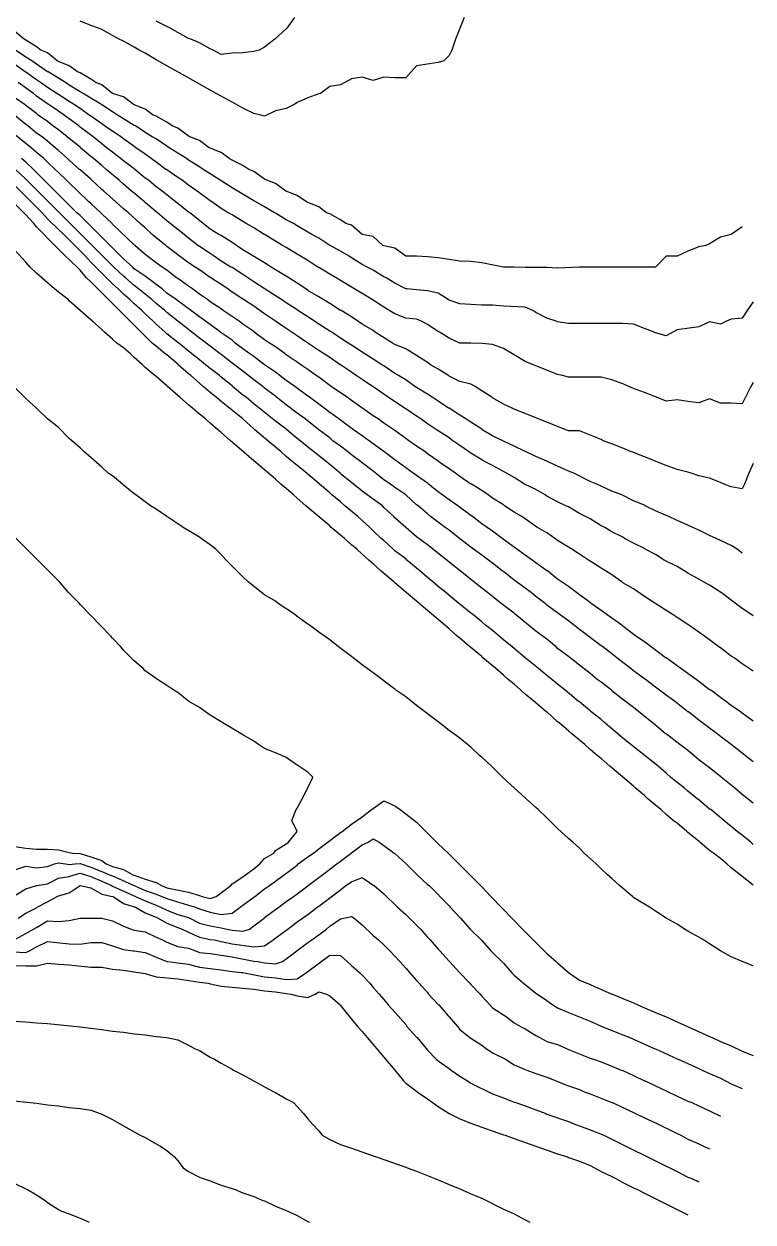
# Model space of a CAD drawing. Header units: inches. Extents: x 9010 to 12990, y 9010 to 12947.
# Drawn here: x 11647 to 12990, y 9010 to 11218 of the extents above; entities that cross this region are included whole.
import ezdxf

# ---------------------------------------------------------------- set-up
doc = ezdxf.new("R2010")
doc.units = ezdxf.units.IN
doc.header["$MEASUREMENT"] = 0
doc.layers.add('901', color=100, linetype='Continuous')

msp = doc.modelspace()

# ---------------------------------------------------------------- linework, layer by layer
at = {"layer": '901'}
for points in [[(12458, 11230, 4315), (12442, 11190, 4315), (12435, 11170, 4315), (12430, 11160, 4315), (12420, 11150, 4315), (12410, 11147, 4315), (12370, 11141, 4315), (12350, 11119, 4315), (12330, 11119, 4315), (12310, 11120, 4315), (12290, 11114, 4315), (12270, 11120, 4315), (12250, 11117, 4315), (12238, 11110, 4315), (12230, 11106, 4315), (12210, 11103, 4315), (12193, 11090, 4315), (12190, 11089, 4315), (12170, 11082, 4315), (12150, 11073, 4315), (12146, 11070, 4315), (12130, 11062, 4315), (12110, 11058, 4315), (12090, 11048, 4315), (12083, 11050, 4315), (12070, 11053, 4315), (12050, 11063, 4315), (12037, 11070, 4315), (12030, 11074, 4315), (12010, 11085, 4315), (12001, 11090, 4315), (11990, 11096, 4315), (11970, 11107, 4315), (11950, 11119, 4315), (11910, 11141, 4315), (11894, 11150, 4315), (11890, 11152, 4315), (11870, 11164, 4315), (11859, 11170, 4315), (11850, 11175, 4315), (11830, 11186, 4315), (11822, 11190, 4315), (11810, 11197, 4315), (11790, 11208, 4315), (11784, 11210, 4315), (11770, 11215, 4315), (11750, 11223, 4315)], [(12145, 11230, 4330), (12131, 11210, 4330), (12130, 11209, 4330), (12110, 11191, 4330), (12109, 11190, 4330), (12090, 11175, 4330), (12080, 11170, 4330), (12070, 11167, 4330), (12050, 11165, 4330), (12030, 11164, 4330), (12010, 11162, 4330), (11995, 11170, 4330), (11990, 11172, 4330), (11970, 11183, 4330), (11954, 11190, 4330), (11950, 11191, 4330), (11930, 11202, 4330), (11916, 11210, 4330), (11890, 11223, 4330)], [(12970, 10844, 4300), (12950, 10830, 4300), (12930, 10825, 4300), (12910, 10813, 4300), (12903, 10810, 4300), (12890, 10807, 4300), (12870, 10799, 4300), (12850, 10790, 4300), (12830, 10790, 4300), (12810, 10770, 4300), (12670, 10770, 4300), (12630, 10768, 4300), (12610, 10769, 4300), (12570, 10769, 4300), (12550, 10770, 4300), (12530, 10770, 4300), (12490, 10778, 4300), (12470, 10780, 4300), (12450, 10781, 4300), (12410, 10787, 4300), (12390, 10789, 4300), (12370, 10790, 4300), (12350, 10790, 4300), (12330, 10805, 4300), (12310, 10809, 4300), (12308, 10810, 4300), (12290, 10826, 4300), (12270, 10830, 4300), (12250, 10847, 4300), (12240, 10850, 4300), (12230, 10857, 4300), (12210, 10868, 4300), (12204, 10870, 4300), (12190, 10881, 4300), (12170, 10889, 4300), (12167, 10890, 4300), (12150, 10902, 4300), (12130, 10910, 4300), (12129, 10910, 4300), (12110, 10924, 4300), (12094, 10930, 4300), (12090, 10932, 4300), (12070, 10946, 4300), (12061, 10950, 4300), (12050, 10957, 4300), (12030, 10967, 4300), (12025, 10970, 4300), (12010, 10981, 4300), (11990, 10989, 4300), (11988, 10990, 4300), (11970, 11003, 4300), (11952, 11010, 4300), (11950, 11011, 4300), (11930, 11026, 4300), (11920, 11030, 4300), (11910, 11037, 4300), (11890, 11048, 4300), (11885, 11050, 4300), (11870, 11061, 4300), (11850, 11069, 4300), (11848, 11070, 4300), (11830, 11084, 4300), (11810, 11090, 4300), (11790, 11106, 4300), (11779, 11110, 4300), (11770, 11116, 4300), (11750, 11128, 4300), (11745, 11130, 4300), (11730, 11141, 4300), (11710, 11149, 4300), (11708, 11150, 4300), (11690, 11165, 4300), (11678, 11170, 4300), (11670, 11176, 4300), (11650, 11188, 4300), (11647, 11190, 4300), (11630, 11204, 4300)], [(12990, 10706, 4285), (12979, 10690, 4285), (12970, 10676, 4285), (12950, 10674, 4285), (12941, 10670, 4285), (12930, 10665, 4285), (12910, 10669, 4285), (12890, 10660, 4285), (12850, 10654, 4285), (12842, 10650, 4285), (12830, 10643, 4285), (12810, 10649, 4285), (12808, 10650, 4285), (12790, 10657, 4285), (12770, 10665, 4285), (12750, 10666, 4285), (12650, 10666, 4285), (12630, 10669, 4285), (12627, 10670, 4285), (12610, 10676, 4285), (12590, 10686, 4285), (12584, 10690, 4285), (12570, 10696, 4285), (12530, 10698, 4285), (12510, 10700, 4285), (12490, 10700, 4285), (12450, 10702, 4285), (12430, 10709, 4285), (12428, 10710, 4285), (12410, 10722, 4285), (12390, 10726, 4285), (12370, 10728, 4285), (12353, 10730, 4285), (12350, 10730, 4285), (12330, 10740, 4285), (12314, 10750, 4285), (12310, 10752, 4285), (12290, 10764, 4285), (12279, 10770, 4285), (12270, 10775, 4285), (12250, 10787, 4285), (12246, 10790, 4285), (12230, 10799, 4285), (12211, 10810, 4285), (12210, 10810, 4285), (12190, 10823, 4285), (12177, 10830, 4285), (12170, 10834, 4285), (12150, 10846, 4285), (12143, 10850, 4285), (12130, 10857, 4285), (12110, 10869, 4285), (12108, 10870, 4285), (12090, 10881, 4285), (12074, 10890, 4285), (12070, 10892, 4285), (12030, 10916, 4285), (12010, 10929, 4285), (12008, 10930, 4285), (11990, 10942, 4285), (11977, 10950, 4285), (11970, 10955, 4285), (11950, 10967, 4285), (11946, 10970, 4285), (11914, 10990, 4285), (11910, 10993, 4285), (11890, 11006, 4285), (11883, 11010, 4285), (11870, 11018, 4285), (11852, 11030, 4285), (11850, 11031, 4285), (11830, 11043, 4285), (11819, 11050, 4285), (11810, 11056, 4285), (11790, 11069, 4285), (11788, 11070, 4285), (11770, 11081, 4285), (11756, 11090, 4285), (11750, 11093, 4285), (11730, 11105, 4285), (11723, 11110, 4285), (11710, 11118, 4285), (11691, 11130, 4285), (11690, 11130, 4285), (11670, 11144, 4285), (11661, 11150, 4285), (11650, 11157, 4285), (11631, 11170, 4285)], [(12990, 10557, 4270), (12986, 10550, 4270), (12970, 10518, 4270), (12950, 10519, 4270), (12930, 10519, 4270), (12910, 10527, 4270), (12890, 10520, 4270), (12870, 10522, 4270), (12850, 10525, 4270), (12830, 10523, 4270), (12812, 10530, 4270), (12810, 10531, 4270), (12790, 10539, 4270), (12770, 10546, 4270), (12761, 10550, 4270), (12750, 10555, 4270), (12730, 10562, 4270), (12710, 10567, 4270), (12650, 10567, 4270), (12639, 10570, 4270), (12630, 10572, 4270), (12570, 10596, 4270), (12550, 10608, 4270), (12547, 10610, 4270), (12530, 10620, 4270), (12510, 10627, 4270), (12490, 10629, 4270), (12470, 10630, 4270), (12450, 10630, 4270), (12430, 10639, 4270), (12412, 10650, 4270), (12410, 10651, 4270), (12390, 10664, 4270), (12379, 10670, 4270), (12370, 10674, 4270), (12350, 10676, 4270), (12330, 10684, 4270), (12310, 10696, 4270), (12290, 10709, 4270), (12288, 10710, 4270), (12270, 10721, 4270), (12230, 10745, 4270), (12222, 10750, 4270), (12210, 10757, 4270), (12190, 10769, 4270), (12188, 10770, 4270), (12170, 10782, 4270), (12156, 10790, 4270), (12150, 10794, 4270), (12130, 10806, 4270), (12123, 10810, 4270), (12110, 10818, 4270), (12090, 10830, 4270), (12089, 10830, 4270), (12070, 10842, 4270), (12056, 10850, 4270), (12050, 10854, 4270), (12030, 10866, 4270), (12023, 10870, 4270), (12010, 10878, 4270), (11993, 10890, 4270), (11990, 10892, 4270), (11966, 10910, 4270), (11950, 10921, 4270), (11938, 10930, 4270), (11930, 10935, 4270), (11910, 10949, 4270), (11908, 10950, 4270), (11890, 10963, 4270), (11881, 10970, 4270), (11870, 10978, 4270), (11853, 10990, 4270), (11850, 10992, 4270), (11830, 11006, 4270), (11825, 11010, 4270), (11795, 11030, 4270), (11790, 11034, 4270), (11770, 11048, 4270), (11767, 11050, 4270), (11750, 11062, 4270), (11738, 11070, 4270), (11730, 11075, 4270), (11710, 11088, 4270), (11707, 11090, 4270), (11690, 11101, 4270), (11677, 11110, 4270), (11670, 11115, 4270), (11650, 11129, 4270), (11649, 11130, 4270), (11630, 11143, 4270)], [(12990, 10408, 4255), (12982, 10390, 4255), (12974, 10370, 4255), (12970, 10361, 4255), (12950, 10365, 4255), (12937, 10370, 4255), (12930, 10373, 4255), (12910, 10381, 4255), (12890, 10385, 4255), (12876, 10390, 4255), (12870, 10392, 4255), (12850, 10397, 4255), (12830, 10404, 4255), (12816, 10410, 4255), (12810, 10412, 4255), (12770, 10428, 4255), (12764, 10430, 4255), (12750, 10436, 4255), (12730, 10444, 4255), (12714, 10450, 4255), (12710, 10452, 4255), (12670, 10468, 4255), (12650, 10468, 4255), (12550, 10508, 4255), (12546, 10510, 4255), (12530, 10517, 4255), (12510, 10529, 4255), (12509, 10530, 4255), (12490, 10542, 4255), (12478, 10550, 4255), (12470, 10554, 4255), (12450, 10559, 4255), (12430, 10569, 4255), (12429, 10570, 4255), (12410, 10582, 4255), (12396, 10590, 4255), (12390, 10594, 4255), (12370, 10607, 4255), (12350, 10619, 4255), (12330, 10627, 4255), (12326, 10630, 4255), (12294, 10650, 4255), (12290, 10653, 4255), (12270, 10665, 4255), (12262, 10670, 4255), (12250, 10678, 4255), (12231, 10690, 4255), (12230, 10690, 4255), (12210, 10703, 4255), (12198, 10710, 4255), (12190, 10715, 4255), (12170, 10727, 4255), (12166, 10730, 4255), (12150, 10740, 4255), (12135, 10750, 4255), (12110, 10765, 4255), (12102, 10770, 4255), (12090, 10778, 4255), (12050, 10802, 4255), (12038, 10810, 4255), (12030, 10815, 4255), (12010, 10828, 4255), (12006, 10830, 4255), (11990, 10840, 4255), (11977, 10850, 4255), (11970, 10856, 4255), (11952, 10870, 4255), (11950, 10871, 4255), (11930, 10887, 4255), (11926, 10890, 4255), (11910, 10903, 4255), (11901, 10910, 4255), (11890, 10918, 4255), (11876, 10930, 4255), (11870, 10934, 4255), (11851, 10950, 4255), (11850, 10951, 4255), (11830, 10966, 4255), (11810, 10982, 4255), (11799, 10990, 4255), (11790, 10997, 4255), (11774, 11010, 4255), (11750, 11028, 4255), (11748, 11030, 4255), (11730, 11043, 4255), (11710, 11057, 4255), (11691, 11070, 4255), (11690, 11071, 4255), (11670, 11085, 4255), (11664, 11090, 4255), (11636, 11110, 4255)], [(12990, 10025, 4210), (12983, 10030, 4210), (12970, 10039, 4210), (12955, 10050, 4210), (12950, 10053, 4210), (12930, 10068, 4210), (12927, 10070, 4210), (12910, 10083, 4210), (12890, 10097, 4210), (12872, 10110, 4210), (12870, 10111, 4210), (12850, 10124, 4210), (12841, 10130, 4210), (12830, 10137, 4210), (12790, 10163, 4210), (12770, 10177, 4210), (12750, 10188, 4210), (12748, 10190, 4210), (12730, 10203, 4210), (12718, 10210, 4210), (12710, 10215, 4210), (12690, 10228, 4210), (12687, 10230, 4210), (12670, 10241, 4210), (12656, 10250, 4210), (12650, 10254, 4210), (12630, 10266, 4210), (12625, 10270, 4210), (12610, 10280, 4210), (12593, 10290, 4210), (12590, 10292, 4210), (12570, 10306, 4210), (12564, 10310, 4210), (12550, 10318, 4210), (12532, 10330, 4210), (12530, 10332, 4210), (12510, 10344, 4210), (12502, 10350, 4210), (12490, 10358, 4210), (12471, 10370, 4210), (12470, 10370, 4210), (12450, 10384, 4210), (12442, 10390, 4210), (12430, 10398, 4210), (12413, 10410, 4210), (12410, 10412, 4210), (12390, 10426, 4210), (12385, 10430, 4210), (12370, 10440, 4210), (12356, 10450, 4210), (12350, 10454, 4210), (12330, 10469, 4210), (12328, 10470, 4210), (12310, 10482, 4210), (12299, 10490, 4210), (12290, 10496, 4210), (12250, 10524, 4210), (12242, 10530, 4210), (12230, 10538, 4210), (12213, 10550, 4210), (12210, 10552, 4210), (12190, 10567, 4210), (12185, 10570, 4210), (12170, 10581, 4210), (12157, 10590, 4210), (12150, 10595, 4210), (12130, 10608, 4210), (12128, 10610, 4210), (12110, 10623, 4210), (12099, 10630, 4210), (12090, 10636, 4210), (12071, 10650, 4210), (12070, 10651, 4210), (12050, 10665, 4210), (12043, 10670, 4210), (12030, 10679, 4210), (12014, 10690, 4210), (12010, 10693, 4210), (11990, 10706, 4210), (11985, 10710, 4210), (11970, 10720, 4210), (11957, 10730, 4210), (11950, 10735, 4210), (11930, 10749, 4210), (11928, 10750, 4210), (11910, 10764, 4210), (11901, 10770, 4210), (11890, 10778, 4210), (11870, 10793, 4210), (11851, 10810, 4210), (11850, 10811, 4210), (11810, 10849, 4210), (11809, 10850, 4210), (11790, 10868, 4210), (11788, 10870, 4210), (11770, 10887, 4210), (11766, 10890, 4210), (11746, 10910, 4210), (11730, 10925, 4210), (11725, 10930, 4210), (11710, 10944, 4210), (11704, 10950, 4210), (11690, 10963, 4210), (11683, 10970, 4210), (11670, 10981, 4210), (11660, 10990, 4210), (11530, 11094, 4210)], [(12970, 10243, 4240), (12961, 10250, 4240), (12950, 10257, 4240), (12930, 10266, 4240), (12922, 10270, 4240), (12910, 10275, 4240), (12890, 10285, 4240), (12879, 10290, 4240), (12870, 10294, 4240), (12850, 10303, 4240), (12835, 10310, 4240), (12830, 10312, 4240), (12810, 10321, 4240), (12791, 10330, 4240), (12790, 10331, 4240), (12770, 10339, 4240), (12748, 10350, 4240), (12730, 10357, 4240), (12710, 10366, 4240), (12702, 10370, 4240), (12690, 10375, 4240), (12660, 10390, 4240), (12650, 10394, 4240), (12630, 10403, 4240), (12615, 10410, 4240), (12610, 10412, 4240), (12590, 10421, 4240), (12571, 10430, 4240), (12570, 10430, 4240), (12550, 10440, 4240), (12530, 10449, 4240), (12510, 10459, 4240), (12491, 10470, 4240), (12490, 10471, 4240), (12470, 10484, 4240), (12461, 10490, 4240), (12450, 10497, 4240), (12430, 10510, 4240), (12429, 10510, 4240), (12410, 10523, 4240), (12399, 10530, 4240), (12390, 10536, 4240), (12370, 10548, 4240), (12367, 10550, 4240), (12350, 10562, 4240), (12337, 10570, 4240), (12330, 10574, 4240), (12310, 10588, 4240), (12306, 10590, 4240), (12290, 10600, 4240), (12275, 10610, 4240), (12270, 10613, 4240), (12250, 10626, 4240), (12244, 10630, 4240), (12230, 10639, 4240), (12214, 10650, 4240), (12210, 10652, 4240), (12190, 10665, 4240), (12182, 10670, 4240), (12170, 10678, 4240), (12151, 10690, 4240), (12150, 10691, 4240), (12130, 10704, 4240), (12121, 10710, 4240), (12110, 10717, 4240), (12070, 10743, 4240), (12059, 10750, 4240), (12050, 10756, 4240), (12030, 10769, 4240), (12028, 10770, 4240), (12010, 10781, 4240), (11997, 10790, 4240), (11990, 10795, 4240), (11970, 10808, 4240), (11967, 10810, 4240), (11950, 10823, 4240), (11942, 10830, 4240), (11930, 10839, 4240), (11916, 10850, 4240), (11910, 10855, 4240), (11893, 10870, 4240), (11890, 10872, 4240), (11870, 10889, 4240), (11869, 10890, 4240), (11850, 10906, 4240), (11845, 10910, 4240), (11830, 10923, 4240), (11822, 10930, 4240), (11798, 10950, 4240), (11790, 10957, 4240), (11775, 10970, 4240), (11770, 10974, 4240), (11751, 10990, 4240), (11750, 10991, 4240), (11730, 11007, 4240), (11726, 11010, 4240), (11710, 11023, 4240), (11700, 11030, 4240), (11690, 11038, 4240), (11673, 11050, 4240), (11670, 11053, 4240), (11650, 11068, 4240), (11647, 11070, 4240), (11630, 11082, 4240)], [(12990, 10127, 4225), (12986, 10130, 4225), (12970, 10141, 4225), (12950, 10156, 4225), (12931, 10170, 4225), (12930, 10171, 4225), (12910, 10184, 4225), (12899, 10190, 4225), (12890, 10195, 4225), (12870, 10206, 4225), (12863, 10210, 4225), (12850, 10218, 4225), (12826, 10230, 4225), (12810, 10240, 4225), (12791, 10250, 4225), (12790, 10251, 4225), (12770, 10261, 4225), (12753, 10270, 4225), (12750, 10272, 4225), (12730, 10282, 4225), (12717, 10290, 4225), (12710, 10293, 4225), (12690, 10306, 4225), (12670, 10316, 4225), (12650, 10328, 4225), (12645, 10330, 4225), (12630, 10337, 4225), (12610, 10348, 4225), (12607, 10350, 4225), (12590, 10360, 4225), (12570, 10369, 4225), (12569, 10370, 4225), (12550, 10382, 4225), (12536, 10390, 4225), (12530, 10393, 4225), (12510, 10404, 4225), (12499, 10410, 4225), (12490, 10415, 4225), (12470, 10427, 4225), (12466, 10430, 4225), (12450, 10441, 4225), (12437, 10450, 4225), (12430, 10455, 4225), (12410, 10468, 4225), (12407, 10470, 4225), (12390, 10481, 4225), (12378, 10490, 4225), (12370, 10495, 4225), (12350, 10509, 4225), (12348, 10510, 4225), (12318, 10530, 4225), (12310, 10536, 4225), (12290, 10549, 4225), (12289, 10550, 4225), (12270, 10563, 4225), (12259, 10570, 4225), (12250, 10576, 4225), (12230, 10590, 4225), (12229, 10590, 4225), (12210, 10603, 4225), (12200, 10610, 4225), (12190, 10616, 4225), (12170, 10630, 4225), (12150, 10643, 4225), (12130, 10657, 4225), (12110, 10670, 4225), (12090, 10684, 4225), (12081, 10690, 4225), (12070, 10698, 4225), (12051, 10710, 4225), (12050, 10711, 4225), (12030, 10724, 4225), (12022, 10730, 4225), (12010, 10738, 4225), (11991, 10750, 4225), (11990, 10751, 4225), (11970, 10765, 4225), (11962, 10770, 4225), (11950, 10778, 4225), (11910, 10808, 4225), (11908, 10810, 4225), (11890, 10824, 4225), (11883, 10830, 4225), (11870, 10842, 4225), (11861, 10850, 4225), (11839, 10870, 4225), (11830, 10877, 4225), (11816, 10890, 4225), (11810, 10896, 4225), (11794, 10910, 4225), (11790, 10913, 4225), (11772, 10930, 4225), (11770, 10932, 4225), (11750, 10949, 4225), (11749, 10950, 4225), (11730, 10967, 4225), (11727, 10970, 4225), (11710, 10985, 4225), (11704, 10990, 4225), (11690, 11002, 4225), (11680, 11010, 4225), (11670, 11017, 4225), (11654, 11030, 4225), (11650, 11033, 4225), (11630, 11049, 4225)], [(12990, 9933, 4195), (12970, 9948, 4195), (12967, 9950, 4195), (12950, 9962, 4195), (12939, 9970, 4195), (12930, 9977, 4195), (12912, 9990, 4195), (12910, 9991, 4195), (12890, 10006, 4195), (12885, 10010, 4195), (12870, 10021, 4195), (12857, 10030, 4195), (12850, 10035, 4195), (12830, 10050, 4195), (12829, 10050, 4195), (12810, 10064, 4195), (12790, 10079, 4195), (12774, 10090, 4195), (12750, 10108, 4195), (12748, 10110, 4195), (12730, 10123, 4195), (12710, 10137, 4195), (12692, 10150, 4195), (12690, 10152, 4195), (12670, 10166, 4195), (12665, 10170, 4195), (12650, 10181, 4195), (12637, 10190, 4195), (12630, 10195, 4195), (12611, 10210, 4195), (12610, 10210, 4195), (12590, 10225, 4195), (12583, 10230, 4195), (12570, 10239, 4195), (12555, 10250, 4195), (12550, 10254, 4195), (12530, 10268, 4195), (12528, 10270, 4195), (12510, 10283, 4195), (12490, 10297, 4195), (12473, 10310, 4195), (12470, 10312, 4195), (12446, 10330, 4195), (12430, 10341, 4195), (12410, 10356, 4195), (12392, 10370, 4195), (12390, 10372, 4195), (12370, 10386, 4195), (12364, 10390, 4195), (12350, 10400, 4195), (12337, 10410, 4195), (12330, 10415, 4195), (12310, 10430, 4195), (12290, 10444, 4195), (12270, 10459, 4195), (12254, 10470, 4195), (12230, 10488, 4195), (12227, 10490, 4195), (12210, 10502, 4195), (12200, 10510, 4195), (12190, 10517, 4195), (12173, 10530, 4195), (12170, 10532, 4195), (12146, 10550, 4195), (12130, 10561, 4195), (12110, 10576, 4195), (12090, 10590, 4195), (12070, 10605, 4195), (12063, 10610, 4195), (12050, 10619, 4195), (12036, 10630, 4195), (12030, 10635, 4195), (12010, 10649, 4195), (12009, 10650, 4195), (11990, 10664, 4195), (11981, 10670, 4195), (11970, 10678, 4195), (11930, 10708, 4195), (11927, 10710, 4195), (11910, 10722, 4195), (11901, 10730, 4195), (11890, 10738, 4195), (11870, 10753, 4195), (11850, 10767, 4195), (11847, 10770, 4195), (11830, 10785, 4195), (11750, 10865, 4195), (11744, 10870, 4195), (11664, 10950, 4195), (11650, 10963, 4195), (11642, 10970, 4195)], [(12990, 9782, 4165), (12970, 9798, 4165), (12956, 9810, 4165), (12950, 9815, 4165), (12931, 9830, 4165), (12930, 9831, 4165), (12910, 9847, 4165), (12890, 9862, 4165), (12881, 9870, 4165), (12870, 9879, 4165), (12855, 9890, 4165), (12830, 9910, 4165), (12829, 9910, 4165), (12810, 9926, 4165), (12770, 9958, 4165), (12750, 9973, 4165), (12730, 9989, 4165), (12729, 9990, 4165), (12710, 10005, 4165), (12703, 10010, 4165), (12690, 10021, 4165), (12670, 10036, 4165), (12653, 10050, 4165), (12650, 10052, 4165), (12630, 10067, 4165), (12627, 10070, 4165), (12610, 10084, 4165), (12590, 10099, 4165), (12576, 10110, 4165), (12552, 10130, 4165), (12550, 10132, 4165), (12526, 10150, 4165), (12510, 10163, 4165), (12501, 10170, 4165), (12490, 10178, 4165), (12390, 10258, 4165), (12370, 10273, 4165), (12350, 10290, 4165), (12330, 10308, 4165), (12328, 10310, 4165), (12310, 10327, 4165), (12307, 10330, 4165), (12290, 10342, 4165), (12279, 10350, 4165), (12270, 10357, 4165), (12254, 10370, 4165), (12250, 10373, 4165), (12230, 10389, 4165), (12229, 10390, 4165), (12210, 10406, 4165), (12150, 10454, 4165), (12131, 10470, 4165), (12130, 10471, 4165), (12110, 10486, 4165), (12070, 10518, 4165), (12056, 10530, 4165), (12050, 10534, 4165), (12031, 10550, 4165), (12030, 10551, 4165), (12010, 10567, 4165), (12007, 10570, 4165), (11990, 10583, 4165), (11981, 10590, 4165), (11970, 10599, 4165), (11956, 10610, 4165), (11932, 10630, 4165), (11930, 10631, 4165), (11910, 10647, 4165), (11907, 10650, 4165), (11890, 10665, 4165), (11885, 10670, 4165), (11870, 10684, 4165), (11864, 10690, 4165), (11850, 10702, 4165), (11842, 10710, 4165), (11830, 10720, 4165), (11820, 10730, 4165), (11810, 10739, 4165), (11770, 10779, 4165), (11760, 10790, 4165), (11720, 10830, 4165), (11710, 10839, 4165), (11690, 10859, 4165), (11680, 10870, 4165), (11620, 10930, 4165)], [(12990, 9858, 4180), (12950, 9890, 4180), (12930, 9905, 4180), (12924, 9910, 4180), (12910, 9920, 4180), (12897, 9930, 4180), (12890, 9935, 4180), (12871, 9950, 4180), (12870, 9950, 4180), (12845, 9970, 4180), (12830, 9981, 4180), (12810, 9996, 4180), (12792, 10010, 4180), (12790, 10011, 4180), (12770, 10026, 4180), (12765, 10030, 4180), (12750, 10041, 4180), (12739, 10050, 4180), (12730, 10057, 4180), (12713, 10070, 4180), (12710, 10072, 4180), (12670, 10102, 4180), (12650, 10118, 4180), (12633, 10130, 4180), (12630, 10133, 4180), (12610, 10147, 4180), (12607, 10150, 4180), (12590, 10163, 4180), (12581, 10170, 4180), (12570, 10178, 4180), (12550, 10193, 4180), (12530, 10209, 4180), (12528, 10210, 4180), (12510, 10224, 4180), (12490, 10239, 4180), (12475, 10250, 4180), (12470, 10254, 4180), (12450, 10269, 4180), (12449, 10270, 4180), (12430, 10285, 4180), (12423, 10290, 4180), (12410, 10300, 4180), (12396, 10310, 4180), (12390, 10315, 4180), (12373, 10330, 4180), (12370, 10332, 4180), (12350, 10350, 4180), (12330, 10364, 4180), (12322, 10370, 4180), (12310, 10378, 4180), (12290, 10394, 4180), (12270, 10409, 4180), (12269, 10410, 4180), (12250, 10424, 4180), (12243, 10430, 4180), (12230, 10440, 4180), (12216, 10450, 4180), (12210, 10455, 4180), (12190, 10470, 4180), (12165, 10490, 4180), (12150, 10501, 4180), (12130, 10516, 4180), (12112, 10530, 4180), (12110, 10532, 4180), (12090, 10547, 4180), (12087, 10550, 4180), (12070, 10562, 4180), (12050, 10578, 4180), (12030, 10593, 4180), (12010, 10609, 4180), (12008, 10610, 4180), (11990, 10624, 4180), (11970, 10639, 4180), (11956, 10650, 4180), (11950, 10655, 4180), (11930, 10670, 4180), (11910, 10686, 4180), (11906, 10690, 4180), (11890, 10703, 4180), (11882, 10710, 4180), (11858, 10730, 4180), (11850, 10736, 4180), (11834, 10750, 4180), (11830, 10753, 4180), (11812, 10770, 4180), (11650, 10932, 4180), (11631, 10950, 4180)], [(12990, 9706, 4150), (12986, 9710, 4150), (12970, 9723, 4150), (12961, 9730, 4150), (12950, 9739, 4150), (12936, 9750, 4150), (12912, 9770, 4150), (12910, 9771, 4150), (12890, 9788, 4150), (12887, 9790, 4150), (12870, 9804, 4150), (12863, 9810, 4150), (12850, 9820, 4150), (12838, 9830, 4150), (12830, 9837, 4150), (12815, 9850, 4150), (12750, 9902, 4150), (12741, 9910, 4150), (12730, 9919, 4150), (12717, 9930, 4150), (12710, 9936, 4150), (12692, 9950, 4150), (12690, 9952, 4150), (12670, 9969, 4150), (12668, 9970, 4150), (12644, 9990, 4150), (12630, 10001, 4150), (12619, 10010, 4150), (12610, 10017, 4150), (12595, 10030, 4150), (12570, 10050, 4150), (12550, 10067, 4150), (12546, 10070, 4150), (12530, 10083, 4150), (12522, 10090, 4150), (12510, 10100, 4150), (12497, 10110, 4150), (12490, 10116, 4150), (12473, 10130, 4150), (12470, 10132, 4150), (12450, 10149, 4150), (12448, 10150, 4150), (12424, 10170, 4150), (12410, 10181, 4150), (12400, 10190, 4150), (12390, 10198, 4150), (12376, 10210, 4150), (12352, 10230, 4150), (12350, 10232, 4150), (12330, 10247, 4150), (12327, 10250, 4150), (12310, 10266, 4150), (12305, 10270, 4150), (12290, 10284, 4150), (12284, 10290, 4150), (12270, 10303, 4150), (12262, 10310, 4150), (12238, 10330, 4150), (12230, 10337, 4150), (12214, 10350, 4150), (12210, 10354, 4150), (12191, 10370, 4150), (12190, 10371, 4150), (12170, 10388, 4150), (12168, 10390, 4150), (12150, 10404, 4150), (12143, 10410, 4150), (12130, 10421, 4150), (12120, 10430, 4150), (12110, 10438, 4150), (12096, 10450, 4150), (12072, 10470, 4150), (12070, 10472, 4150), (12050, 10490, 4150), (12010, 10522, 4150), (12001, 10530, 4150), (11990, 10539, 4150), (11977, 10550, 4150), (11970, 10556, 4150), (11954, 10570, 4150), (11950, 10573, 4150), (11931, 10590, 4150), (11930, 10591, 4150), (11910, 10608, 4150), (11907, 10610, 4150), (11890, 10624, 4150), (11883, 10630, 4150), (11770, 10743, 4150), (11762, 10750, 4150), (11750, 10764, 4150), (11730, 10784, 4150), (11723, 10790, 4150), (11690, 10823, 4150), (11684, 10830, 4150), (11670, 10844, 4150), (11665, 10850, 4150), (11650, 10866, 4150), (11606, 10910, 4150)], [(12990, 9631, 4135), (12970, 9647, 4135), (12966, 9650, 4135), (12950, 9663, 4135), (12942, 9670, 4135), (12930, 9680, 4135), (12917, 9690, 4135), (12910, 9695, 4135), (12892, 9710, 4135), (12890, 9712, 4135), (12870, 9728, 4135), (12868, 9730, 4135), (12850, 9745, 4135), (12843, 9750, 4135), (12830, 9761, 4135), (12820, 9770, 4135), (12810, 9778, 4135), (12796, 9790, 4135), (12790, 9796, 4135), (12773, 9810, 4135), (12770, 9813, 4135), (12730, 9847, 4135), (12726, 9850, 4135), (12710, 9864, 4135), (12703, 9870, 4135), (12690, 9881, 4135), (12680, 9890, 4135), (12670, 9898, 4135), (12656, 9910, 4135), (12650, 9915, 4135), (12633, 9930, 4135), (12630, 9932, 4135), (12610, 9950, 4135), (12609, 9950, 4135), (12590, 9967, 4135), (12586, 9970, 4135), (12570, 9983, 4135), (12562, 9990, 4135), (12550, 10001, 4135), (12539, 10010, 4135), (12530, 10018, 4135), (12516, 10030, 4135), (12492, 10050, 4135), (12490, 10052, 4135), (12470, 10069, 4135), (12468, 10070, 4135), (12450, 10086, 4135), (12445, 10090, 4135), (12430, 10103, 4135), (12422, 10110, 4135), (12398, 10130, 4135), (12390, 10137, 4135), (12375, 10150, 4135), (12370, 10154, 4135), (12351, 10170, 4135), (12350, 10171, 4135), (12330, 10188, 4135), (12328, 10190, 4135), (12304, 10210, 4135), (12290, 10223, 4135), (12282, 10230, 4135), (12270, 10241, 4135), (12260, 10250, 4135), (12250, 10258, 4135), (12237, 10270, 4135), (12230, 10276, 4135), (12213, 10290, 4135), (12210, 10293, 4135), (12170, 10327, 4135), (12166, 10330, 4135), (12150, 10344, 4135), (12143, 10350, 4135), (12130, 10362, 4135), (12120, 10370, 4135), (12110, 10379, 4135), (12097, 10390, 4135), (12090, 10396, 4135), (12074, 10410, 4135), (12070, 10413, 4135), (12030, 10447, 4135), (12027, 10450, 4135), (12010, 10465, 4135), (12004, 10470, 4135), (11990, 10482, 4135), (11981, 10490, 4135), (11970, 10499, 4135), (11957, 10510, 4135), (11950, 10516, 4135), (11934, 10530, 4135), (11930, 10533, 4135), (11911, 10550, 4135), (11910, 10551, 4135), (11890, 10568, 4135), (11888, 10570, 4135), (11870, 10585, 4135), (11865, 10590, 4135), (11850, 10603, 4135), (11843, 10610, 4135), (11830, 10621, 4135), (11818, 10630, 4135), (11810, 10637, 4135), (11795, 10650, 4135), (11790, 10655, 4135), (11773, 10670, 4135), (11770, 10673, 4135), (11750, 10690, 4135), (11730, 10708, 4135), (11728, 10710, 4135), (11710, 10724, 4135), (11703, 10730, 4135), (11690, 10741, 4135), (11670, 10759, 4135), (11658, 10770, 4135), (11650, 10779, 4135), (11630, 10801, 4135)], [(12990, 9482, 4120), (12970, 9490, 4120), (12950, 9499, 4120), (12930, 9510, 4120), (12910, 9523, 4120), (12899, 9530, 4120), (12890, 9535, 4120), (12870, 9546, 4120), (12864, 9550, 4120), (12850, 9559, 4120), (12830, 9570, 4120), (12810, 9583, 4120), (12799, 9590, 4120), (12790, 9596, 4120), (12770, 9608, 4120), (12768, 9610, 4120), (12744, 9630, 4120), (12730, 9643, 4120), (12722, 9650, 4120), (12710, 9661, 4120), (12701, 9670, 4120), (12679, 9690, 4120), (12670, 9699, 4120), (12658, 9710, 4120), (12650, 9717, 4120), (12636, 9730, 4120), (12630, 9735, 4120), (12610, 9755, 4120), (12594, 9770, 4120), (12590, 9774, 4120), (12572, 9790, 4120), (12570, 9792, 4120), (12530, 9828, 4120), (12508, 9850, 4120), (12490, 9867, 4120), (12486, 9870, 4120), (12470, 9885, 4120), (12464, 9890, 4120), (12450, 9902, 4120), (12439, 9910, 4120), (12430, 9916, 4120), (12412, 9930, 4120), (12410, 9932, 4120), (12370, 9962, 4120), (12350, 9978, 4120), (12332, 9990, 4120), (12330, 9992, 4120), (12290, 10022, 4120), (12279, 10030, 4120), (12270, 10037, 4120), (12253, 10050, 4120), (12250, 10052, 4120), (12226, 10070, 4120), (12210, 10083, 4120), (12190, 10097, 4120), (12173, 10110, 4120), (12170, 10112, 4120), (12150, 10126, 4120), (12145, 10130, 4120), (12115, 10150, 4120), (12110, 10154, 4120), (12090, 10166, 4120), (12060, 10190, 4120), (12050, 10199, 4120), (12019, 10230, 4120), (12010, 10240, 4120), (12000, 10250, 4120), (11990, 10258, 4120), (11973, 10270, 4120), (11970, 10272, 4120), (11940, 10290, 4120), (11930, 10297, 4120), (11910, 10310, 4120), (11890, 10324, 4120), (11880, 10330, 4120), (11870, 10337, 4120), (11853, 10350, 4120), (11850, 10352, 4120), (11830, 10368, 4120), (11828, 10370, 4120), (11810, 10385, 4120), (11802, 10390, 4120), (11790, 10401, 4120), (11770, 10419, 4120), (11757, 10430, 4120), (11750, 10437, 4120), (11735, 10450, 4120), (11730, 10454, 4120), (11710, 10474, 4120), (11690, 10490, 4120), (11670, 10510, 4120), (11650, 10528, 4120), (11628, 10550, 4120)], [(11630, 9702, 4105), (11650, 9699, 4105), (11670, 9697, 4105), (11690, 9697, 4105), (11710, 9696, 4105), (11730, 9691, 4105), (11736, 9690, 4105), (11750, 9689, 4105), (11770, 9683, 4105), (11790, 9676, 4105), (11798, 9670, 4105), (11810, 9665, 4105), (11830, 9660, 4105), (11847, 9650, 4105), (11850, 9649, 4105), (11870, 9642, 4105), (11890, 9636, 4105), (11900, 9630, 4105), (11910, 9626, 4105), (11950, 9618, 4105), (11970, 9612, 4105), (11975, 9610, 4105), (11990, 9606, 4105), (12001, 9610, 4105), (12010, 9617, 4105), (12028, 9630, 4105), (12030, 9633, 4105), (12050, 9646, 4105), (12055, 9650, 4105), (12070, 9661, 4105), (12081, 9670, 4105), (12090, 9680, 4105), (12107, 9690, 4105), (12110, 9695, 4105), (12130, 9707, 4105), (12134, 9710, 4105), (12150, 9730, 4105), (12140, 9750, 4105), (12148, 9770, 4105), (12150, 9773, 4105), (12159, 9790, 4105), (12170, 9810, 4105), (12179, 9830, 4105), (12170, 9839, 4105), (12153, 9850, 4105), (12150, 9852, 4105), (12130, 9866, 4105), (12122, 9870, 4105), (12110, 9875, 4105), (12090, 9883, 4105), (12079, 9890, 4105), (12070, 9896, 4105), (12050, 9908, 4105), (12047, 9910, 4105), (12013, 9930, 4105), (12010, 9932, 4105), (11990, 9944, 4105), (11981, 9950, 4105), (11970, 9958, 4105), (11950, 9970, 4105), (11930, 9986, 4105), (11923, 9990, 4105), (11910, 9999, 4105), (11893, 10010, 4105), (11890, 10012, 4105), (11870, 10026, 4105), (11866, 10030, 4105), (11850, 10044, 4105), (11830, 10064, 4105), (11825, 10070, 4105), (11810, 10086, 4105), (11807, 10090, 4105), (11787, 10110, 4105), (11770, 10128, 4105), (11750, 10148, 4105), (11749, 10150, 4105), (11729, 10170, 4105), (11712, 10190, 4105), (11610, 10292, 4105)], [(11630, 9659, 4120), (11650, 9666, 4120), (11670, 9663, 4120), (11690, 9665, 4120), (11703, 9670, 4120), (11710, 9672, 4120), (11723, 9670, 4120), (11730, 9669, 4120), (11741, 9670, 4120), (11750, 9671, 4120), (11752, 9670, 4120), (11770, 9664, 4120), (11790, 9656, 4120), (11804, 9650, 4120), (11810, 9648, 4120), (11870, 9621, 4120), (11890, 9614, 4120), (11910, 9606, 4120), (11950, 9594, 4120), (11963, 9590, 4120), (11970, 9587, 4120), (11990, 9581, 4120), (12010, 9577, 4120), (12030, 9579, 4120), (12045, 9590, 4120), (12050, 9594, 4120), (12070, 9609, 4120), (12072, 9610, 4120), (12090, 9624, 4120), (12099, 9630, 4120), (12110, 9638, 4120), (12150, 9668, 4120), (12152, 9670, 4120), (12170, 9683, 4120), (12180, 9690, 4120), (12190, 9698, 4120), (12230, 9728, 4120), (12233, 9730, 4120), (12250, 9743, 4120), (12270, 9757, 4120), (12287, 9770, 4120), (12290, 9772, 4120), (12310, 9786, 4120), (12330, 9777, 4120), (12340, 9770, 4120), (12350, 9762, 4120), (12370, 9747, 4120), (12410, 9707, 4120), (12428, 9690, 4120), (12490, 9628, 4120), (12507, 9610, 4120), (12510, 9607, 4120), (12526, 9590, 4120), (12550, 9566, 4120), (12565, 9550, 4120), (12610, 9505, 4120), (12627, 9490, 4120), (12630, 9488, 4120), (12650, 9470, 4120), (12670, 9456, 4120), (12690, 9448, 4120), (12730, 9430, 4120), (12731, 9430, 4120), (12750, 9422, 4120), (12770, 9414, 4120), (12778, 9410, 4120), (12790, 9405, 4120), (12810, 9396, 4120), (12830, 9388, 4120), (12910, 9352, 4120), (12915, 9350, 4120), (12930, 9343, 4120), (12950, 9335, 4120), (12970, 9325, 4120), (12990, 9317, 4120)], [(11630, 9612, 4135), (11650, 9624, 4135), (11670, 9630, 4135), (11671, 9630, 4135), (11690, 9633, 4135), (11710, 9644, 4135), (11730, 9647, 4135), (11739, 9650, 4135), (11750, 9653, 4135), (11770, 9647, 4135), (11790, 9638, 4135), (11808, 9630, 4135), (11810, 9629, 4135), (11850, 9611, 4135), (11852, 9610, 4135), (11870, 9602, 4135), (11890, 9594, 4135), (11898, 9590, 4135), (11910, 9585, 4135), (11930, 9577, 4135), (11950, 9571, 4135), (11970, 9561, 4135), (11990, 9556, 4135), (12010, 9552, 4135), (12021, 9550, 4135), (12030, 9548, 4135), (12050, 9546, 4135), (12062, 9550, 4135), (12070, 9556, 4135), (12089, 9570, 4135), (12090, 9571, 4135), (12110, 9586, 4135), (12116, 9590, 4135), (12130, 9601, 4135), (12143, 9610, 4135), (12150, 9615, 4135), (12190, 9645, 4135), (12197, 9650, 4135), (12223, 9670, 4135), (12230, 9675, 4135), (12270, 9705, 4135), (12281, 9710, 4135), (12290, 9716, 4135), (12301, 9710, 4135), (12310, 9704, 4135), (12329, 9690, 4135), (12330, 9689, 4135), (12350, 9671, 4135), (12371, 9650, 4135), (12390, 9632, 4135), (12393, 9630, 4135), (12430, 9593, 4135), (12432, 9590, 4135), (12450, 9571, 4135), (12451, 9570, 4135), (12469, 9550, 4135), (12490, 9529, 4135), (12507, 9510, 4135), (12530, 9487, 4135), (12545, 9470, 4135), (12550, 9465, 4135), (12567, 9450, 4135), (12570, 9448, 4135), (12590, 9432, 4135), (12593, 9430, 4135), (12610, 9418, 4135), (12621, 9410, 4135), (12630, 9405, 4135), (12650, 9396, 4135), (12690, 9380, 4135), (12710, 9371, 4135), (12713, 9370, 4135), (12730, 9363, 4135), (12750, 9355, 4135), (12763, 9350, 4135), (12770, 9347, 4135), (12790, 9338, 4135), (12808, 9330, 4135), (12810, 9329, 4135), (12850, 9311, 4135), (12852, 9310, 4135), (12870, 9302, 4135), (12890, 9293, 4135), (12896, 9290, 4135), (12910, 9284, 4135), (12930, 9275, 4135), (12950, 9265, 4135), (12970, 9256, 4135)], [(11636, 9570, 4150), (11650, 9579, 4150), (11670, 9589, 4150), (11671, 9590, 4150), (11690, 9600, 4150), (11708, 9610, 4150), (11710, 9611, 4150), (11730, 9617, 4150), (11750, 9630, 4150), (11770, 9626, 4150), (11790, 9614, 4150), (11810, 9610, 4150), (11811, 9610, 4150), (11830, 9597, 4150), (11850, 9591, 4150), (11852, 9590, 4150), (11870, 9580, 4150), (11890, 9572, 4150), (11894, 9570, 4150), (11910, 9561, 4150), (11930, 9553, 4150), (11938, 9550, 4150), (11950, 9544, 4150), (11970, 9535, 4150), (11990, 9531, 4150), (11997, 9530, 4150), (12010, 9527, 4150), (12030, 9523, 4150), (12070, 9517, 4150), (12090, 9519, 4150), (12106, 9530, 4150), (12130, 9548, 4150), (12133, 9550, 4150), (12150, 9563, 4150), (12170, 9577, 4150), (12187, 9590, 4150), (12190, 9592, 4150), (12230, 9622, 4150), (12240, 9630, 4150), (12250, 9637, 4150), (12270, 9645, 4150), (12290, 9631, 4150), (12292, 9630, 4150), (12310, 9615, 4150), (12335, 9590, 4150), (12350, 9577, 4150), (12377, 9550, 4150), (12390, 9535, 4150), (12395, 9530, 4150), (12410, 9513, 4150), (12413, 9510, 4150), (12430, 9491, 4150), (12431, 9490, 4150), (12449, 9470, 4150), (12450, 9469, 4150), (12468, 9450, 4150), (12470, 9448, 4150), (12487, 9430, 4150), (12490, 9426, 4150), (12505, 9410, 4150), (12510, 9405, 4150), (12530, 9392, 4150), (12533, 9390, 4150), (12550, 9377, 4150), (12563, 9370, 4150), (12570, 9366, 4150), (12590, 9354, 4150), (12597, 9350, 4150), (12610, 9343, 4150), (12630, 9337, 4150), (12646, 9330, 4150), (12650, 9328, 4150), (12690, 9312, 4150), (12696, 9310, 4150), (12710, 9305, 4150), (12730, 9297, 4150), (12747, 9290, 4150), (12750, 9289, 4150), (12770, 9280, 4150), (12790, 9270, 4150), (12791, 9270, 4150), (12810, 9261, 4150), (12830, 9252, 4150), (12850, 9242, 4150), (12870, 9233, 4150), (12877, 9230, 4150), (12890, 9224, 4150), (12910, 9215, 4150), (12930, 9205, 4150)], [(11630, 9531, 4165), (11650, 9542, 4165), (11664, 9550, 4165), (11670, 9553, 4165), (11690, 9565, 4165), (11710, 9564, 4165), (11730, 9566, 4165), (11750, 9570, 4165), (11790, 9570, 4165), (11810, 9565, 4165), (11830, 9555, 4165), (11844, 9550, 4165), (11850, 9548, 4165), (11870, 9545, 4165), (11890, 9535, 4165), (11902, 9530, 4165), (11910, 9526, 4165), (11930, 9518, 4165), (11950, 9515, 4165), (11963, 9510, 4165), (11970, 9507, 4165), (11990, 9505, 4165), (12030, 9499, 4165), (12070, 9491, 4165), (12078, 9490, 4165), (12090, 9488, 4165), (12110, 9486, 4165), (12123, 9490, 4165), (12130, 9495, 4165), (12170, 9525, 4165), (12177, 9530, 4165), (12190, 9539, 4165), (12204, 9550, 4165), (12210, 9555, 4165), (12230, 9569, 4165), (12250, 9573, 4165), (12255, 9570, 4165), (12270, 9558, 4165), (12290, 9538, 4165), (12300, 9530, 4165), (12310, 9521, 4165), (12321, 9510, 4165), (12339, 9490, 4165), (12350, 9478, 4165), (12357, 9470, 4165), (12370, 9455, 4165), (12375, 9450, 4165), (12390, 9433, 4165), (12392, 9430, 4165), (12410, 9411, 4165), (12411, 9410, 4165), (12428, 9390, 4165), (12430, 9388, 4165), (12446, 9370, 4165), (12450, 9365, 4165), (12468, 9350, 4165), (12470, 9349, 4165), (12490, 9336, 4165), (12498, 9330, 4165), (12510, 9322, 4165), (12534, 9310, 4165), (12550, 9300, 4165), (12570, 9291, 4165), (12573, 9290, 4165), (12590, 9284, 4165), (12610, 9277, 4165), (12627, 9270, 4165), (12630, 9269, 4165), (12650, 9261, 4165), (12670, 9254, 4165), (12679, 9250, 4165), (12690, 9246, 4165), (12730, 9230, 4165), (12731, 9230, 4165), (12750, 9221, 4165), (12770, 9212, 4165), (12790, 9202, 4165), (12810, 9193, 4165), (12850, 9173, 4165), (12857, 9170, 4165), (12870, 9163, 4165), (12890, 9154, 4165), (12899, 9150, 4165), (12910, 9145, 4165)], [(11590, 9510, 4180), (11650, 9507, 4180), (11657, 9510, 4180), (11670, 9517, 4180), (11690, 9527, 4180), (11730, 9523, 4180), (11750, 9522, 4180), (11770, 9525, 4180), (11790, 9525, 4180), (11810, 9519, 4180), (11830, 9512, 4180), (11848, 9510, 4180), (11850, 9510, 4180), (11870, 9507, 4180), (11890, 9498, 4180), (11910, 9490, 4180), (11912, 9490, 4180), (11930, 9488, 4180), (11950, 9485, 4180), (11970, 9480, 4180), (11990, 9477, 4180), (12010, 9475, 4180), (12030, 9472, 4180), (12047, 9470, 4180), (12050, 9470, 4180), (12090, 9462, 4180), (12110, 9460, 4180), (12130, 9457, 4180), (12150, 9458, 4180), (12167, 9470, 4180), (12170, 9472, 4180), (12210, 9502, 4180), (12230, 9501, 4180), (12242, 9490, 4180), (12250, 9483, 4180), (12265, 9470, 4180), (12270, 9465, 4180), (12284, 9450, 4180), (12290, 9442, 4180), (12301, 9430, 4180), (12310, 9420, 4180), (12318, 9410, 4180), (12330, 9397, 4180), (12336, 9390, 4180), (12350, 9374, 4180), (12353, 9370, 4180), (12370, 9351, 4180), (12371, 9350, 4180), (12388, 9330, 4180), (12390, 9327, 4180), (12406, 9310, 4180), (12410, 9307, 4180), (12430, 9293, 4180), (12434, 9290, 4180), (12450, 9279, 4180), (12464, 9270, 4180), (12470, 9266, 4180), (12510, 9246, 4180), (12530, 9239, 4180), (12550, 9231, 4180), (12553, 9230, 4180), (12570, 9224, 4180), (12590, 9217, 4180), (12608, 9210, 4180), (12610, 9209, 4180), (12650, 9195, 4180), (12663, 9190, 4180), (12670, 9187, 4180), (12690, 9180, 4180), (12715, 9170, 4180), (12730, 9163, 4180), (12830, 9113, 4180), (12837, 9110, 4180), (12850, 9103, 4180), (12870, 9093, 4180), (12877, 9090, 4180), (12890, 9084, 4180)], [(11630, 9483, 4195), (11650, 9482, 4195), (11670, 9482, 4195), (11690, 9487, 4195), (11710, 9485, 4195), (11730, 9484, 4195), (11770, 9480, 4195), (11790, 9480, 4195), (11810, 9476, 4195), (11830, 9474, 4195), (11850, 9471, 4195), (11858, 9470, 4195), (11870, 9468, 4195), (11890, 9462, 4195), (11930, 9458, 4195), (11970, 9452, 4195), (11986, 9450, 4195), (11990, 9449, 4195), (12010, 9445, 4195), (12070, 9439, 4195), (12090, 9436, 4195), (12110, 9434, 4195), (12130, 9431, 4195), (12139, 9430, 4195), (12150, 9427, 4195), (12170, 9424, 4195), (12183, 9430, 4195), (12190, 9434, 4195), (12204, 9430, 4195), (12210, 9427, 4195), (12229, 9410, 4195), (12230, 9409, 4195), (12245, 9390, 4195), (12250, 9384, 4195), (12262, 9370, 4195), (12270, 9361, 4195), (12279, 9350, 4195), (12290, 9337, 4195), (12296, 9330, 4195), (12310, 9314, 4195), (12313, 9310, 4195), (12330, 9290, 4195), (12346, 9270, 4195), (12350, 9266, 4195), (12370, 9251, 4195), (12371, 9250, 4195), (12390, 9237, 4195), (12410, 9223, 4195), (12430, 9210, 4195), (12450, 9200, 4195), (12470, 9192, 4195), (12477, 9190, 4195), (12490, 9185, 4195), (12530, 9171, 4195), (12533, 9170, 4195), (12550, 9164, 4195), (12630, 9136, 4195), (12648, 9130, 4195), (12650, 9129, 4195), (12670, 9122, 4195), (12690, 9114, 4195), (12698, 9110, 4195), (12710, 9103, 4195), (12730, 9094, 4195), (12737, 9090, 4195), (12750, 9083, 4195), (12770, 9073, 4195), (12777, 9070, 4195), (12790, 9063, 4195), (12870, 9023, 4195)], [(11490, 9387, 4210), (11650, 9379, 4210), (11670, 9377, 4210), (11690, 9376, 4210), (11750, 9370, 4210), (11770, 9367, 4210), (11790, 9365, 4210), (11810, 9362, 4210), (11830, 9360, 4210), (11850, 9357, 4210), (11870, 9355, 4210), (11890, 9352, 4210), (11910, 9350, 4210), (11930, 9346, 4210), (11950, 9336, 4210), (11961, 9330, 4210), (11970, 9326, 4210), (11990, 9314, 4210), (11998, 9310, 4210), (12010, 9303, 4210), (12030, 9292, 4210), (12033, 9290, 4210), (12050, 9281, 4210), (12090, 9259, 4210), (12107, 9250, 4210), (12110, 9249, 4210), (12130, 9237, 4210), (12143, 9230, 4210), (12150, 9223, 4210), (12162, 9210, 4210), (12170, 9200, 4210), (12179, 9190, 4210), (12190, 9178, 4210), (12196, 9170, 4210), (12210, 9162, 4210), (12230, 9153, 4210), (12239, 9150, 4210), (12250, 9146, 4210), (12290, 9132, 4210), (12296, 9130, 4210), (12310, 9125, 4210), (12350, 9111, 4210), (12353, 9110, 4210), (12370, 9104, 4210), (12410, 9088, 4210), (12430, 9079, 4210), (12450, 9071, 4210), (12453, 9070, 4210), (12470, 9062, 4210), (12490, 9054, 4210), (12530, 9034, 4210), (12539, 9030, 4210), (12550, 9025, 4210), (12570, 9014, 4210), (12579, 9010, 4210)], [(11610, 9235, 4225), (11670, 9229, 4225), (11690, 9226, 4225), (11710, 9224, 4225), (11730, 9221, 4225), (11750, 9219, 4225), (11770, 9216, 4225), (11787, 9210, 4225), (11790, 9209, 4225), (11810, 9199, 4225), (11830, 9187, 4225), (11850, 9176, 4225), (11861, 9170, 4225), (11870, 9166, 4225), (11890, 9154, 4225), (11898, 9150, 4225), (11910, 9142, 4225), (11924, 9130, 4225), (11930, 9123, 4225), (11940, 9110, 4225), (11950, 9103, 4225), (11970, 9093, 4225), (11977, 9090, 4225), (11990, 9086, 4225), (12010, 9078, 4225), (12030, 9072, 4225), (12036, 9070, 4225), (12050, 9064, 4225), (12070, 9057, 4225), (12087, 9050, 4225), (12090, 9049, 4225), (12110, 9039, 4225), (12130, 9031, 4225), (12133, 9030, 4225), (12150, 9022, 4225), (12170, 9011, 4225), (12173, 9010, 4225)], [(11630, 9081, 4240), (11650, 9071, 4240), (11653, 9070, 4240), (11670, 9060, 4240), (11686, 9050, 4240), (11690, 9046, 4240), (11710, 9033, 4240), (11716, 9030, 4240), (11730, 9025, 4240), (11750, 9017, 4240), (11767, 9010, 4240)]]:
    msp.add_polyline3d(points, dxfattribs=at)

doc.saveas('drawing.dxf')
